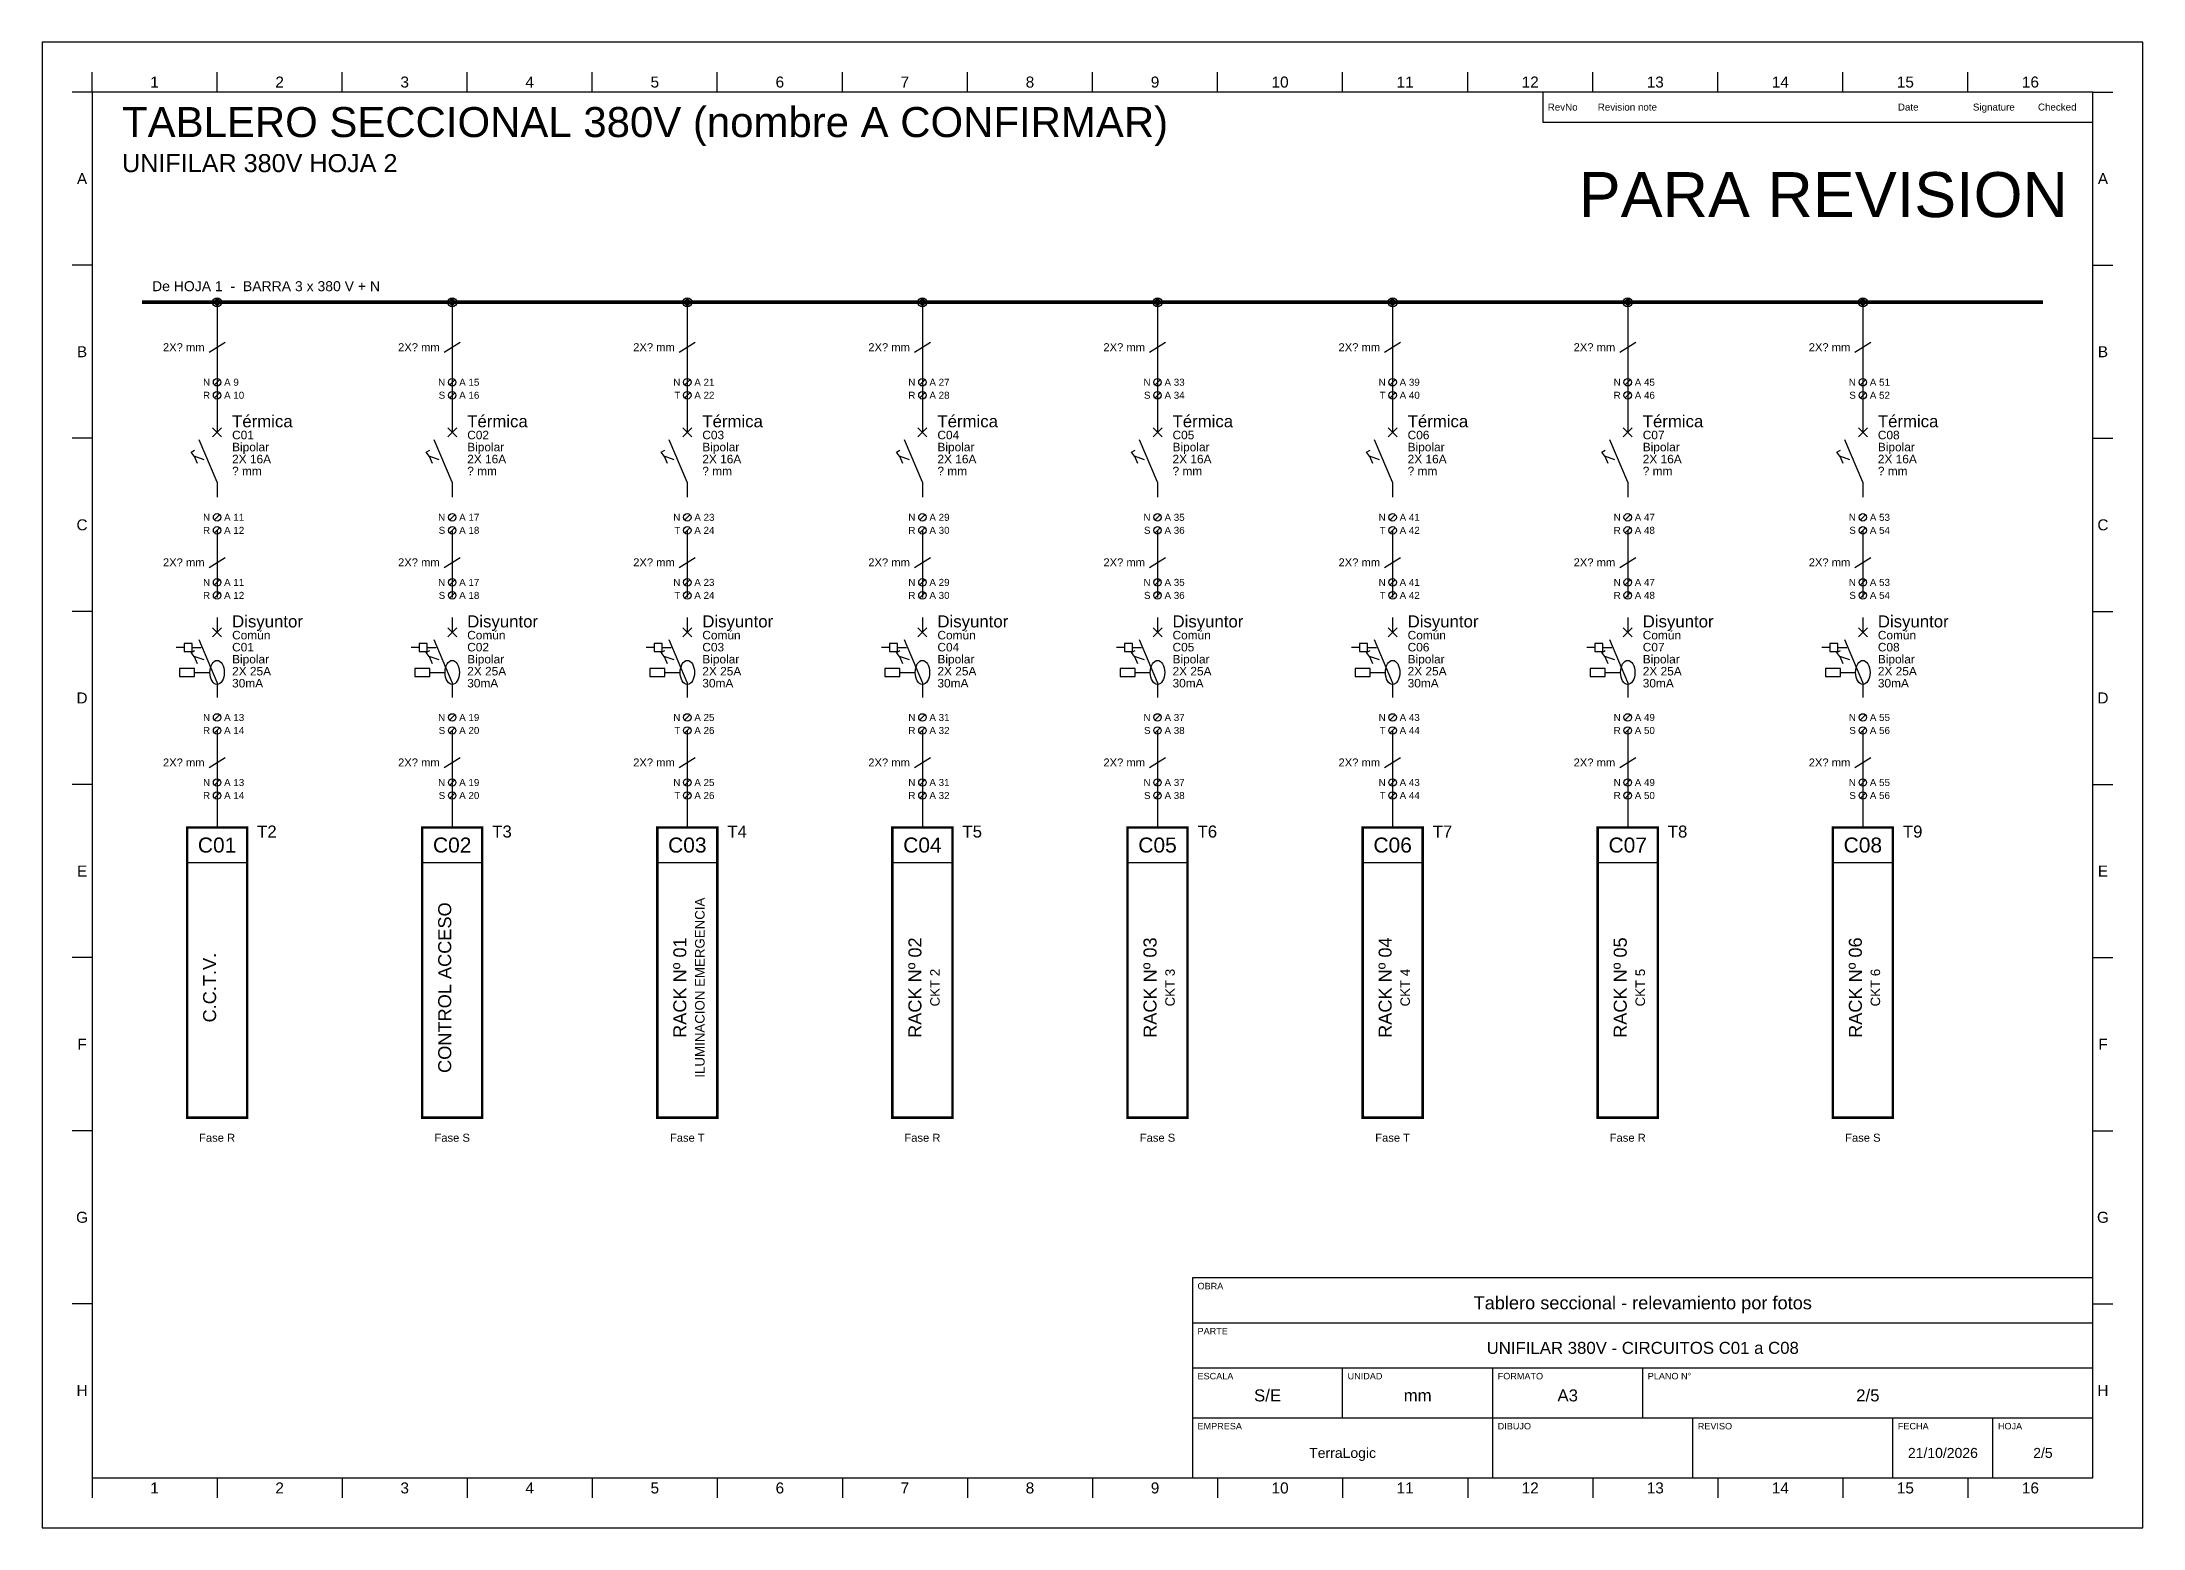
# Model space of a CAD drawing. Header units: millimetres. Extents: x 0 to 2220, y 0 to 297.
# Drawn here: x 450 to 870, y 0 to 297 of the extents above; entities that cross this region are included whole.
import ezdxf
from ezdxf.enums import TextEntityAlignment as Align

# ---------------------------------------------------------------- set-up
doc = ezdxf.new("R2010")
doc.units = ezdxf.units.MM
for name, color, linetype in [('A_CONFIRMAR', 30, 'Continuous'), ('BORNES', 7, 'Continuous'), ('CABLES', 7, 'Continuous'), ('DESTINOS', 7, 'Continuous'), ('MARCO', 7, 'Continuous'), ('NUM_CONDUCTOR', 7, 'Continuous'), ('PE', 3, 'Continuous'), ('POTENCIA', 7, 'Continuous'), ('ROTULO', 7, 'Continuous'), ('SIMBOLOS', 7, 'Continuous'), ('TEXTO', 7, 'Continuous')]:
    doc.layers.add(name, color=color, linetype=linetype)
doc.styles.add('ARIAL', font='arial.ttf')

msp = doc.modelspace()

# ---------------------------------------------------------------- hatches: boundary and pattern name
for points in [[(484.1, 245), (485, 245.9), (485.9, 245), (485, 244.1)], [(531.1, 245), (532, 245.9), (532.9, 245), (532, 244.1)], [(578.1, 245), (579, 245.9), (579.9, 245), (579, 244.1)], [(625.1, 245), (626, 245.9), (626.9, 245), (626, 244.1)], [(672.1, 245), (673, 245.9), (673.9, 245), (673, 244.1)], [(719.1, 245), (720, 245.9), (720.9, 245), (720, 244.1)], [(766.1, 245), (767, 245.9), (767.9, 245), (767, 244.1)], [(813.1, 245), (814, 245.9), (814.9, 245), (814, 244.1)]]:
    msp.add_hatch(color=7).paths.add_polyline_path(points)

# ---------------------------------------------------------------- linework, layer by layer
at = {"layer": 'BORNES'}
for p, q in [((484.5, 228.5), (485.5, 229.5)), ((484.5, 225.9), (485.5, 226.9)), ((531.5, 228.5), (532.5, 229.5)), ((531.5, 225.9), (532.5, 226.9)), ((578.5, 228.5), (579.5, 229.5)), ((578.5, 225.9), (579.5, 226.9)), ((625.5, 228.5), (626.5, 229.5)), ((625.5, 225.9), (626.5, 226.9)), ((672.5, 228.5), (673.5, 229.5)), ((672.5, 225.9), (673.5, 226.9)), ((719.5, 228.5), (720.5, 229.5)), ((719.5, 225.9), (720.5, 226.9)), ((766.5, 228.5), (767.5, 229.5)), ((766.5, 225.9), (767.5, 226.9)), ((813.5, 228.5), (814.5, 229.5)), ((813.5, 225.9), (814.5, 226.9)), ((484.5, 201.5), (485.5, 202.5)), ((531.5, 201.5), (532.5, 202.5)), ((578.5, 201.5), (579.5, 202.5)), ((625.5, 201.5), (626.5, 202.5)), ((672.5, 201.5), (673.5, 202.5)), ((719.5, 201.5), (720.5, 202.5)), ((766.5, 201.5), (767.5, 202.5)), ((813.5, 201.5), (814.5, 202.5)), ((484.5, 198.9), (485.5, 199.9)), ((531.5, 198.9), (532.5, 199.9)), ((578.5, 198.9), (579.5, 199.9)), ((625.5, 198.9), (626.5, 199.9)), ((672.5, 198.9), (673.5, 199.9)), ((719.5, 198.9), (720.5, 199.9)), ((766.5, 198.9), (767.5, 199.9)), ((813.5, 198.9), (814.5, 199.9)), ((484.5, 188.5), (485.5, 189.5)), ((531.5, 188.5), (532.5, 189.5)), ((578.5, 188.5), (579.5, 189.5)), ((625.5, 188.5), (626.5, 189.5)), ((672.5, 188.5), (673.5, 189.5)), ((719.5, 188.5), (720.5, 189.5)), ((766.5, 188.5), (767.5, 189.5)), ((813.5, 188.5), (814.5, 189.5)), ((484.5, 185.9), (485.5, 186.9)), ((531.5, 185.9), (532.5, 186.9)), ((578.5, 185.9), (579.5, 186.9)), ((625.5, 185.9), (626.5, 186.9)), ((672.5, 185.9), (673.5, 186.9)), ((719.5, 185.9), (720.5, 186.9)), ((766.5, 185.9), (767.5, 186.9)), ((813.5, 185.9), (814.5, 186.9)), ((484.5, 161.5), (485.5, 162.5)), ((484.5, 158.9), (485.5, 159.9)), ((531.5, 161.5), (532.5, 162.5)), ((531.5, 158.9), (532.5, 159.9)), ((578.5, 161.5), (579.5, 162.5)), ((578.5, 158.9), (579.5, 159.9)), ((625.5, 161.5), (626.5, 162.5)), ((625.5, 158.9), (626.5, 159.9)), ((672.5, 161.5), (673.5, 162.5)), ((672.5, 158.9), (673.5, 159.9)), ((719.5, 161.5), (720.5, 162.5)), ((719.5, 158.9), (720.5, 159.9)), ((766.5, 161.5), (767.5, 162.5)), ((766.5, 158.9), (767.5, 159.9)), ((813.5, 161.5), (814.5, 162.5)), ((813.5, 158.9), (814.5, 159.9)), ((484.5, 148.5), (485.5, 149.5)), ((531.5, 148.5), (532.5, 149.5)), ((578.5, 148.5), (579.5, 149.5)), ((625.5, 148.5), (626.5, 149.5)), ((672.5, 148.5), (673.5, 149.5)), ((719.5, 148.5), (720.5, 149.5)), ((766.5, 148.5), (767.5, 149.5)), ((813.5, 148.5), (814.5, 149.5)), ((484.5, 145.9), (485.5, 146.9)), ((531.5, 145.9), (532.5, 146.9)), ((578.5, 145.9), (579.5, 146.9)), ((625.5, 145.9), (626.5, 146.9)), ((672.5, 145.9), (673.5, 146.9)), ((719.5, 145.9), (720.5, 146.9)), ((766.5, 145.9), (767.5, 146.9)), ((813.5, 145.9), (814.5, 146.9))]:
    msp.add_line(p, q, dxfattribs=at)
for centre in [(485, 229), (485, 226.4), (532, 229), (532, 226.4), (579, 229), (579, 226.4), (626, 229), (626, 226.4), (673, 229), (673, 226.4), (720, 229), (720, 226.4), (767, 229), (767, 226.4), (814, 229), (814, 226.4), (485, 202), (532, 202), (579, 202), (626, 202), (673, 202), (720, 202), (767, 202), (814, 202), (485, 199.4), (532, 199.4), (579, 199.4), (626, 199.4), (673, 199.4), (720, 199.4), (767, 199.4), (814, 199.4), (485, 189), (532, 189), (579, 189), (626, 189), (673, 189), (720, 189), (767, 189), (814, 189), (485, 186.4), (532, 186.4), (579, 186.4), (626, 186.4), (673, 186.4), (720, 186.4), (767, 186.4), (814, 186.4), (485, 162), (485, 159.4), (532, 162), (532, 159.4), (579, 162), (579, 159.4), (626, 162), (626, 159.4), (673, 162), (673, 159.4), (720, 162), (720, 159.4), (767, 162), (767, 159.4), (814, 162), (814, 159.4), (485, 149), (485, 146.4), (532, 149), (532, 146.4), (579, 149), (579, 146.4), (626, 149), (626, 146.4), (673, 149), (673, 146.4), (720, 149), (720, 146.4), (767, 149), (767, 146.4), (814, 149), (814, 146.4)]:
    msp.add_circle(centre, 0.75, dxfattribs=at)
at = {"layer": 'CABLES'}
for p, q in [((483.4, 235), (486.6, 237)), ((530.4, 235), (533.6, 237)), ((577.4, 235), (580.6, 237)), ((624.4, 235), (627.6, 237)), ((671.4, 235), (674.6, 237)), ((718.4, 235), (721.6, 237)), ((765.4, 235), (768.6, 237)), ((812.4, 235), (815.6, 237)), ((483.4, 192), (486.6, 194)), ((530.4, 192), (533.6, 194)), ((577.4, 192), (580.6, 194)), ((624.4, 192), (627.6, 194)), ((671.4, 192), (674.6, 194)), ((718.4, 192), (721.6, 194)), ((765.4, 192), (768.6, 194)), ((812.4, 192), (815.6, 194)), ((483.4, 152), (486.6, 154)), ((530.4, 152), (533.6, 154)), ((577.4, 152), (580.6, 154)), ((624.4, 152), (627.6, 154)), ((671.4, 152), (674.6, 154)), ((718.4, 152), (721.6, 154)), ((765.4, 152), (768.6, 154)), ((812.4, 152), (815.6, 154))]:
    msp.add_line(p, q, dxfattribs=at)
at = {"layer": 'DESTINOS'}
for p, q in [((479, 133), (491, 133)), ((526, 133), (538, 133)), ((573, 133), (585, 133)), ((620, 133), (632, 133)), ((667, 133), (679, 133)), ((714, 133), (726, 133)), ((761, 133), (773, 133)), ((808, 133), (820, 133))]:
    msp.add_line(p, q, dxfattribs=at)
at = {"layer": 'DESTINOS', "const_width": 0.5}
for points in [[(479, 82), (491, 82), (491, 140), (479, 140)], [(526, 82), (538, 82), (538, 140), (526, 140)], [(573, 82), (585, 82), (585, 140), (573, 140)], [(620, 82), (632, 82), (632, 140), (620, 140)], [(667, 82), (679, 82), (679, 140), (667, 140)], [(714, 82), (726, 82), (726, 140), (714, 140)], [(761, 82), (773, 82), (773, 140), (761, 140)], [(808, 82), (820, 82), (820, 140), (808, 140)]]:
    msp.add_lwpolyline(points, close=True, dxfattribs=at)
at = {"layer": 'MARCO'}
for p, q in [((460, 287), (460, 291)), ((485, 287), (485, 291)), ((510, 287), (510, 291)), ((535, 287), (535, 291)), ((560, 287), (560, 291)), ((585, 287), (585, 291)), ((610, 287), (610, 291)), ((635, 287), (635, 291)), ((660, 287), (660, 291)), ((685, 287), (685, 291)), ((710, 287), (710, 291)), ((735, 287), (735, 291)), ((760, 287), (760, 291)), ((785, 287), (785, 291)), ((810, 287), (810, 291)), ((835, 287), (835, 291)), ((460, 287), (456, 287)), ((860, 287), (864, 287)), ((460, 252.4), (456, 252.4)), ((860, 252.4), (864, 252.4)), ((460, 217.8), (456, 217.8)), ((860, 217.8), (864, 217.8)), ((460, 183.2), (456, 183.2)), ((860, 183.2), (864, 183.2)), ((460, 148.6), (456, 148.6)), ((860, 148.6), (864, 148.6)), ((460, 114), (456, 114)), ((860, 114), (864, 114)), ((460, 79.4), (456, 79.4)), ((860, 79.4), (864, 79.4)), ((460, 44.8), (456, 44.8)), ((860, 44.8), (864, 44.8)), ((460, 10), (460, 6)), ((485, 10), (485, 6)), ((510, 10), (510, 6)), ((535, 10), (535, 6)), ((560, 10), (560, 6)), ((585, 10), (585, 6)), ((610, 10), (610, 6)), ((635, 10), (635, 6)), ((660, 10), (660, 6)), ((685, 10), (685, 6)), ((710, 10), (710, 6)), ((735, 10), (735, 6)), ((760, 10), (760, 6)), ((785, 10), (785, 6)), ((810, 10), (810, 6)), ((835, 10), (835, 6))]:
    msp.add_line(p, q, dxfattribs=at)
for points in [[(450, 0), (870, 0), (870, 297), (450, 297)], [(460, 10), (860, 10), (860, 287), (460, 287)]]:
    msp.add_lwpolyline(points, close=True, dxfattribs=at)
at = {"layer": 'POTENCIA'}
for p, q in [((485, 245), (485, 222)), ((532, 245), (532, 222)), ((579, 245), (579, 222)), ((626, 245), (626, 222)), ((673, 245), (673, 222)), ((720, 245), (720, 222)), ((767, 245), (767, 222)), ((814, 245), (814, 222)), ((485, 222), (485, 219)), ((532, 222), (532, 219)), ((579, 222), (579, 219)), ((626, 222), (626, 219)), ((673, 222), (673, 219)), ((720, 222), (720, 219)), ((767, 222), (767, 219)), ((814, 222), (814, 219)), ((485, 209), (485, 206)), ((532, 209), (532, 206)), ((579, 209), (579, 206)), ((626, 209), (626, 206)), ((673, 209), (673, 206)), ((720, 209), (720, 206)), ((767, 209), (767, 206)), ((814, 209), (814, 206)), ((485, 199.4), (485, 186)), ((532, 199.4), (532, 186)), ((579, 199.4), (579, 186)), ((626, 199.4), (626, 186)), ((673, 199.4), (673, 186)), ((720, 199.4), (720, 186)), ((767, 199.4), (767, 186)), ((814, 199.4), (814, 186)), ((485, 182), (485, 179)), ((532, 182), (532, 179)), ((579, 182), (579, 179)), ((626, 182), (626, 179)), ((673, 182), (673, 179)), ((720, 182), (720, 179)), ((767, 182), (767, 179)), ((814, 182), (814, 179)), ((485, 169), (485, 166)), ((532, 169), (532, 166)), ((579, 169), (579, 166)), ((626, 169), (626, 166)), ((673, 169), (673, 166)), ((720, 169), (720, 166)), ((767, 169), (767, 166)), ((814, 169), (814, 166)), ((485, 159.4), (485, 146)), ((532, 159.4), (532, 146)), ((579, 159.4), (579, 146)), ((626, 159.4), (626, 146)), ((673, 159.4), (673, 146)), ((720, 159.4), (720, 146)), ((767, 159.4), (767, 146)), ((814, 159.4), (814, 146)), ((485, 146.4), (485, 140)), ((532, 146.4), (532, 140)), ((579, 146.4), (579, 140)), ((626, 146.4), (626, 140)), ((673, 146.4), (673, 140)), ((720, 146.4), (720, 140)), ((767, 146.4), (767, 140)), ((814, 146.4), (814, 140))]:
    msp.add_line(p, q, dxfattribs=at)
at = {"layer": 'POTENCIA', "const_width": 0.7}
msp.add_lwpolyline([(470, 245), (850, 245)], dxfattribs=at)
at = {"layer": 'POTENCIA'}
for centre in [(485, 245), (532, 245), (579, 245), (626, 245), (673, 245), (720, 245), (767, 245), (814, 245)]:
    msp.add_circle(centre, 0.9, dxfattribs=at)
at = {"layer": 'ROTULO'}
for p, q in [((680, 41), (860, 41)), ((680, 32), (860, 32)), ((710, 22), (710, 32)), ((740, 22), (740, 32)), ((770, 22), (770, 32)), ((680, 22), (860, 22)), ((740, 10), (740, 22)), ((780, 10), (780, 22)), ((820, 10), (820, 22)), ((840, 10), (840, 22))]:
    msp.add_line(p, q, dxfattribs=at)
for points in [[(750, 281), (860, 281), (860, 287), (750, 287)], [(680, 10), (860, 10), (860, 50), (680, 50)]]:
    msp.add_lwpolyline(points, close=True, dxfattribs=at)
at = {"layer": 'SIMBOLOS'}
for p, q in [((484.1, 219.9), (485.9, 218.1)), ((484.1, 218.1), (485.9, 219.9)), ((531.1, 219.9), (532.9, 218.1)), ((531.1, 218.1), (532.9, 219.9)), ((578.1, 219.9), (579.9, 218.1)), ((578.1, 218.1), (579.9, 219.9)), ((625.1, 219.9), (626.9, 218.1)), ((625.1, 218.1), (626.9, 219.9)), ((672.1, 219.9), (673.9, 218.1)), ((672.1, 218.1), (673.9, 219.9)), ((719.1, 219.9), (720.9, 218.1)), ((719.1, 218.1), (720.9, 219.9)), ((766.1, 219.9), (767.9, 218.1)), ((766.1, 218.1), (767.9, 219.9)), ((813.1, 219.9), (814.9, 218.1)), ((813.1, 218.1), (814.9, 219.9)), ((485, 209), (481.4, 217.5)), ((532, 209), (528.4, 217.5)), ((579, 209), (575.4, 217.5)), ((626, 209), (622.4, 217.5)), ((673, 209), (669.4, 217.5)), ((720, 209), (716.4, 217.5)), ((767, 209), (763.4, 217.5)), ((814, 209), (810.4, 217.5)), ((482.4, 213.5), (480.4, 214.2)), ((480.4, 214.2), (481, 212.8)), ((529.4, 213.5), (527.4, 214.2)), ((527.4, 214.2), (528, 212.8)), ((576.4, 213.5), (574.4, 214.2)), ((574.4, 214.2), (575, 212.8)), ((623.4, 213.5), (621.4, 214.2)), ((621.4, 214.2), (622, 212.8)), ((670.4, 213.5), (668.4, 214.2)), ((668.4, 214.2), (669, 212.8)), ((717.4, 213.5), (715.4, 214.2)), ((715.4, 214.2), (716, 212.8)), ((764.4, 213.5), (762.4, 214.2)), ((762.4, 214.2), (763, 212.8)), ((811.4, 213.5), (809.4, 214.2)), ((809.4, 214.2), (810, 212.8)), ((485, 169), (481.4, 177.5)), ((484.1, 179.9), (485.9, 178.1)), ((484.1, 178.1), (485.9, 179.9)), ((532, 169), (528.4, 177.5)), ((531.1, 179.9), (532.9, 178.1)), ((531.1, 178.1), (532.9, 179.9)), ((579, 169), (575.4, 177.5)), ((578.1, 179.9), (579.9, 178.1)), ((578.1, 178.1), (579.9, 179.9)), ((626, 169), (622.4, 177.5)), ((625.1, 179.9), (626.9, 178.1)), ((625.1, 178.1), (626.9, 179.9)), ((673, 169), (669.4, 177.5)), ((672.1, 179.9), (673.9, 178.1)), ((672.1, 178.1), (673.9, 179.9)), ((720, 169), (716.4, 177.5)), ((719.1, 179.9), (720.9, 178.1)), ((719.1, 178.1), (720.9, 179.9)), ((767, 169), (763.4, 177.5)), ((766.1, 179.9), (767.9, 178.1)), ((766.1, 178.1), (767.9, 179.9)), ((814, 169), (810.4, 177.5)), ((813.1, 179.9), (814.9, 178.1)), ((813.1, 178.1), (814.9, 179.9)), ((478.4, 176), (476.8, 176)), ((480, 176), (481.8, 176)), ((482.4, 173.5), (480.4, 174.2)), ((480.4, 174.2), (481, 172.8)), ((525.4, 176), (523.8, 176)), ((527, 176), (528.8, 176)), ((529.4, 173.5), (527.4, 174.2)), ((527.4, 174.2), (528, 172.8)), ((572.4, 176), (570.8, 176)), ((574, 176), (575.8, 176)), ((576.4, 173.5), (574.4, 174.2)), ((574.4, 174.2), (575, 172.8)), ((619.4, 176), (617.8, 176)), ((621, 176), (622.8, 176)), ((623.4, 173.5), (621.4, 174.2)), ((621.4, 174.2), (622, 172.8)), ((666.4, 176), (664.8, 176)), ((668, 176), (669.8, 176)), ((670.4, 173.5), (668.4, 174.2)), ((668.4, 174.2), (669, 172.8)), ((713.4, 176), (711.8, 176)), ((715, 176), (716.8, 176)), ((717.4, 173.5), (715.4, 174.2)), ((715.4, 174.2), (716, 172.8)), ((760.4, 176), (758.8, 176)), ((762, 176), (763.8, 176)), ((764.4, 173.5), (762.4, 174.2)), ((762.4, 174.2), (763, 172.8)), ((807.4, 176), (805.8, 176)), ((809, 176), (810.8, 176)), ((811.4, 173.5), (809.4, 174.2)), ((809.4, 174.2), (810, 172.8)), ((480.5, 171), (483.6, 171)), ((527.5, 171), (530.6, 171)), ((574.5, 171), (577.6, 171)), ((621.5, 171), (624.6, 171)), ((668.5, 171), (671.6, 171)), ((715.5, 171), (718.6, 171)), ((762.5, 171), (765.6, 171)), ((809.5, 171), (812.6, 171))]:
    msp.add_line(p, q, dxfattribs=at)
for points in [[(480.4, 214.2), (479.8, 215), (480.5, 215.4)], [(527.4, 214.2), (526.8, 215), (527.5, 215.4)], [(574.4, 214.2), (573.8, 215), (574.5, 215.4)], [(621.4, 214.2), (620.8, 215), (621.5, 215.4)], [(668.4, 214.2), (667.8, 215), (668.5, 215.4)], [(715.4, 214.2), (714.8, 215), (715.5, 215.4)], [(762.4, 214.2), (761.8, 215), (762.5, 215.4)], [(809.4, 214.2), (808.8, 215), (809.5, 215.4)], [(480.4, 174.2), (479.8, 175), (480.5, 175.4)], [(527.4, 174.2), (526.8, 175), (527.5, 175.4)], [(574.4, 174.2), (573.8, 175), (574.5, 175.4)], [(621.4, 174.2), (620.8, 175), (621.5, 175.4)], [(668.4, 174.2), (667.8, 175), (668.5, 175.4)], [(715.4, 174.2), (714.8, 175), (715.5, 175.4)], [(762.4, 174.2), (761.8, 175), (762.5, 175.4)], [(809.4, 174.2), (808.8, 175), (809.5, 175.4)]]:
    msp.add_lwpolyline(points, dxfattribs=at)
for points in [[(478.4, 175.2), (480, 175.2), (480, 176.8), (478.4, 176.8)], [(525.4, 175.2), (527, 175.2), (527, 176.8), (525.4, 176.8)], [(572.4, 175.2), (574, 175.2), (574, 176.8), (572.4, 176.8)], [(619.4, 175.2), (621, 175.2), (621, 176.8), (619.4, 176.8)], [(666.4, 175.2), (668, 175.2), (668, 176.8), (666.4, 176.8)], [(713.4, 175.2), (715, 175.2), (715, 176.8), (713.4, 176.8)], [(760.4, 175.2), (762, 175.2), (762, 176.8), (760.4, 176.8)], [(807.4, 175.2), (809, 175.2), (809, 176.8), (807.4, 176.8)], [(477.5, 170.2), (480.5, 170.2), (480.5, 171.8), (477.5, 171.8)], [(524.5, 170.2), (527.5, 170.2), (527.5, 171.8), (524.5, 171.8)], [(571.5, 170.2), (574.5, 170.2), (574.5, 171.8), (571.5, 171.8)], [(618.5, 170.2), (621.5, 170.2), (621.5, 171.8), (618.5, 171.8)], [(665.5, 170.2), (668.5, 170.2), (668.5, 171.8), (665.5, 171.8)], [(712.5, 170.2), (715.5, 170.2), (715.5, 171.8), (712.5, 171.8)], [(759.5, 170.2), (762.5, 170.2), (762.5, 171.8), (759.5, 171.8)], [(806.5, 170.2), (809.5, 170.2), (809.5, 171.8), (806.5, 171.8)]]:
    msp.add_lwpolyline(points, close=True, dxfattribs=at)
for centre in [(485, 171), (532, 171), (579, 171), (626, 171), (673, 171), (720, 171), (767, 171), (814, 171)]:
    msp.add_ellipse(centre, major_axis=(0, 2.4), ratio=0.6, dxfattribs=at)

# ---------------------------------------------------------------- texts
at = {"layer": 'A_CONFIRMAR', "style": 'ARIAL'}
for p in [(482.5, 236), (529.5, 236), (576.5, 236), (623.5, 236), (670.5, 236), (717.5, 236), (764.5, 236), (811.5, 236), (482.5, 193), (529.5, 193), (576.5, 193), (623.5, 193), (670.5, 193), (717.5, 193), (764.5, 193), (811.5, 193), (482.5, 153), (529.5, 153), (576.5, 153), (623.5, 153), (670.5, 153), (717.5, 153), (764.5, 153), (811.5, 153)]:
    msp.add_text('2X? mm', height=1.6, dxfattribs=at).set_placement(p, align=Align.MIDDLE_RIGHT)
for p in [(488, 210.4), (535, 210.4), (582, 210.4), (629, 210.4), (676, 210.4), (723, 210.4), (770, 210.4), (817, 210.4)]:
    msp.add_text('? mm', height=1.7, dxfattribs=at).set_placement(p)
msp.add_text('ILUMINACION EMERGENCIA', height=1.9, rotation=90, dxfattribs=at).set_placement((581.5, 108), align=Align.MIDDLE_CENTER)
for s, p in [('Fase R', (485, 78)), ('Fase S', (532, 78)), ('Fase T', (579, 78)), ('Fase R', (626, 78)), ('Fase S', (673, 78)), ('Fase T', (720, 78)), ('Fase R', (767, 78)), ('Fase S', (814, 78))]:
    msp.add_text(s, height=1.6, dxfattribs=at).set_placement(p, align=Align.MIDDLE_CENTER)
at = {"layer": 'DESTINOS', "style": 'ARIAL'}
for s, p in [('C01', (485, 136.5)), ('C02', (532, 136.5)), ('C03', (579, 136.5)), ('C04', (626, 136.5)), ('C05', (673, 136.5)), ('C06', (720, 136.5)), ('C07', (767, 136.5)), ('C08', (814, 136.5))]:
    msp.add_text(s, height=3, dxfattribs=at).set_placement(p, align=Align.MIDDLE_CENTER)
for s, height, p in [('CONTROL ACCESO', 2.6, (530.5, 108)), ('RACK Nº 01', 2.6, (577.5, 108)), ('RACK Nº 02', 2.6, (624.5, 108)), ('RACK Nº 03', 2.6, (671.5, 108)), ('RACK Nº 04', 2.6, (718.5, 108)), ('RACK Nº 05', 2.6, (765.5, 108)), ('RACK Nº 06', 2.6, (812.5, 108)), ('C.C.T.V.', 2.6, (483.5, 108)), ('CKT 2', 1.9, (628.5, 108)), ('CKT 3', 1.9, (675.5, 108)), ('CKT 4', 1.9, (722.5, 108)), ('CKT 5', 1.9, (769.5, 108)), ('CKT 6', 1.9, (816.5, 108))]:
    msp.add_text(s, height=height, rotation=90, dxfattribs=at).set_placement(p, align=Align.MIDDLE_CENTER)
at = {"layer": 'MARCO', "style": 'ARIAL'}
for s, p in [('1', (472.5, 289)), ('2', (497.5, 289)), ('3', (522.5, 289)), ('4', (547.5, 289)), ('5', (572.5, 289)), ('6', (597.5, 289)), ('7', (622.5, 289)), ('8', (647.5, 289)), ('9', (672.5, 289)), ('10', (697.5, 289)), ('11', (722.5, 289)), ('12', (747.5, 289)), ('13', (772.5, 289)), ('14', (797.5, 289)), ('15', (822.5, 289)), ('16', (847.5, 289)), ('A', (458, 269.7)), ('A', (862, 269.7)), ('B', (458, 235.1)), ('B', (862, 235.1)), ('C', (458, 200.5)), ('C', (862, 200.5)), ('D', (458, 165.9)), ('D', (862, 165.9)), ('E', (458, 131.3)), ('E', (862, 131.3)), ('F', (458, 96.7)), ('F', (862, 96.7)), ('G', (458, 62.1)), ('G', (862, 62.1)), ('H', (458, 27.5)), ('H', (862, 27.5)), ('1', (472.5, 8)), ('2', (497.5, 8)), ('3', (522.5, 8)), ('4', (547.5, 8)), ('5', (572.5, 8)), ('6', (597.5, 8)), ('7', (622.5, 8)), ('8', (647.5, 8)), ('9', (672.5, 8)), ('10', (697.5, 8)), ('11', (722.5, 8)), ('12', (747.5, 8)), ('13', (772.5, 8)), ('14', (797.5, 8)), ('15', (822.5, 8)), ('16', (847.5, 8))]:
    msp.add_text(s, height=2.2, dxfattribs=at).set_placement(p, align=Align.MIDDLE_CENTER)
at = {"layer": 'NUM_CONDUCTOR', "style": 'ARIAL'}
for s, p in [('N', (483.6, 229)), ('R', (483.6, 226.4)), ('N', (530.6, 229)), ('S', (530.6, 226.4)), ('N', (577.6, 229)), ('T', (577.6, 226.4)), ('N', (624.6, 229)), ('R', (624.6, 226.4)), ('N', (671.6, 229)), ('S', (671.6, 226.4)), ('N', (718.6, 229)), ('T', (718.6, 226.4)), ('N', (765.6, 229)), ('R', (765.6, 226.4)), ('N', (812.6, 229)), ('S', (812.6, 226.4)), ('N', (483.6, 202)), ('N', (530.6, 202)), ('N', (577.6, 202)), ('N', (624.6, 202)), ('N', (671.6, 202)), ('N', (718.6, 202)), ('N', (765.6, 202)), ('N', (812.6, 202)), ('R', (483.6, 199.4)), ('S', (530.6, 199.4)), ('T', (577.6, 199.4)), ('R', (624.6, 199.4)), ('S', (671.6, 199.4)), ('T', (718.6, 199.4)), ('R', (765.6, 199.4)), ('S', (812.6, 199.4)), ('N', (483.6, 189)), ('N', (530.6, 189)), ('N', (577.6, 189)), ('N', (624.6, 189)), ('N', (671.6, 189)), ('N', (718.6, 189)), ('N', (765.6, 189)), ('N', (812.6, 189)), ('R', (483.6, 186.4)), ('S', (530.6, 186.4)), ('T', (577.6, 186.4)), ('R', (624.6, 186.4)), ('S', (671.6, 186.4)), ('T', (718.6, 186.4)), ('R', (765.6, 186.4)), ('S', (812.6, 186.4)), ('N', (483.6, 162)), ('R', (483.6, 159.4)), ('N', (530.6, 162)), ('S', (530.6, 159.4)), ('N', (577.6, 162)), ('T', (577.6, 159.4)), ('N', (624.6, 162)), ('R', (624.6, 159.4)), ('N', (671.6, 162)), ('S', (671.6, 159.4)), ('N', (718.6, 162)), ('T', (718.6, 159.4)), ('N', (765.6, 162)), ('R', (765.6, 159.4)), ('N', (812.6, 162)), ('S', (812.6, 159.4)), ('N', (483.6, 149)), ('R', (483.6, 146.4)), ('N', (530.6, 149)), ('S', (530.6, 146.4)), ('N', (577.6, 149)), ('T', (577.6, 146.4)), ('N', (624.6, 149)), ('R', (624.6, 146.4)), ('N', (671.6, 149)), ('S', (671.6, 146.4)), ('N', (718.6, 149)), ('T', (718.6, 146.4)), ('N', (765.6, 149)), ('R', (765.6, 146.4)), ('N', (812.6, 149)), ('S', (812.6, 146.4))]:
    msp.add_text(s, height=1.4, dxfattribs=at).set_placement(p, align=Align.MIDDLE_RIGHT)
for s, p in [('A 9', (486.4, 229)), ('A 10', (486.4, 226.4)), ('A 15', (533.4, 229)), ('A 16', (533.4, 226.4)), ('A 21', (580.4, 229)), ('A 22', (580.4, 226.4)), ('A 27', (627.4, 229)), ('A 28', (627.4, 226.4)), ('A 33', (674.4, 229)), ('A 34', (674.4, 226.4)), ('A 39', (721.4, 229)), ('A 40', (721.4, 226.4)), ('A 45', (768.4, 229)), ('A 46', (768.4, 226.4)), ('A 51', (815.4, 229)), ('A 52', (815.4, 226.4)), ('A 11', (486.4, 202)), ('A 17', (533.4, 202)), ('A 23', (580.4, 202)), ('A 29', (627.4, 202)), ('A 35', (674.4, 202)), ('A 41', (721.4, 202)), ('A 47', (768.4, 202)), ('A 53', (815.4, 202)), ('A 12', (486.4, 199.4)), ('A 18', (533.4, 199.4)), ('A 24', (580.4, 199.4)), ('A 30', (627.4, 199.4)), ('A 36', (674.4, 199.4)), ('A 42', (721.4, 199.4)), ('A 48', (768.4, 199.4)), ('A 54', (815.4, 199.4)), ('A 11', (486.4, 189)), ('A 17', (533.4, 189)), ('A 23', (580.4, 189)), ('A 29', (627.4, 189)), ('A 35', (674.4, 189)), ('A 41', (721.4, 189)), ('A 47', (768.4, 189)), ('A 53', (815.4, 189)), ('A 12', (486.4, 186.4)), ('A 18', (533.4, 186.4)), ('A 24', (580.4, 186.4)), ('A 30', (627.4, 186.4)), ('A 36', (674.4, 186.4)), ('A 42', (721.4, 186.4)), ('A 48', (768.4, 186.4)), ('A 54', (815.4, 186.4)), ('A 13', (486.4, 162)), ('A 14', (486.4, 159.4)), ('A 19', (533.4, 162)), ('A 20', (533.4, 159.4)), ('A 25', (580.4, 162)), ('A 26', (580.4, 159.4)), ('A 31', (627.4, 162)), ('A 32', (627.4, 159.4)), ('A 37', (674.4, 162)), ('A 38', (674.4, 159.4)), ('A 43', (721.4, 162)), ('A 44', (721.4, 159.4)), ('A 49', (768.4, 162)), ('A 50', (768.4, 159.4)), ('A 55', (815.4, 162)), ('A 56', (815.4, 159.4)), ('A 13', (486.4, 149)), ('A 14', (486.4, 146.4)), ('A 19', (533.4, 149)), ('A 20', (533.4, 146.4)), ('A 25', (580.4, 149)), ('A 26', (580.4, 146.4)), ('A 31', (627.4, 149)), ('A 32', (627.4, 146.4)), ('A 37', (674.4, 149)), ('A 38', (674.4, 146.4)), ('A 43', (721.4, 149)), ('A 44', (721.4, 146.4)), ('A 49', (768.4, 149)), ('A 50', (768.4, 146.4)), ('A 55', (815.4, 149)), ('A 56', (815.4, 146.4))]:
    msp.add_text(s, height=1.4, dxfattribs=at).set_placement(p, align=Align.MIDDLE_LEFT)
at = {"layer": 'PE', "style": 'ARIAL'}
for s, p in [('T2', (493, 138)), ('T3', (540, 138)), ('T4', (587, 138)), ('T5', (634, 138)), ('T6', (681, 138)), ('T7', (728, 138)), ('T8', (775, 138)), ('T9', (822, 138))]:
    msp.add_text(s, height=2.4, dxfattribs=at).set_placement(p)
at = {"layer": 'ROTULO', "style": 'ARIAL'}
for s, p in [('RevNo', (751, 284)), ('Revision note', (761, 284)), ('Date', (821, 284)), ('Signature', (836, 284)), ('Checked', (849, 284))]:
    msp.add_text(s, height=1.4, dxfattribs=at).set_placement(p, align=Align.MIDDLE_LEFT)
for s, p in [('OBRA', (681, 49)), ('PARTE', (681, 40)), ('ESCALA', (681, 31)), ('UNIDAD', (711, 31)), ('FORMATO', (741, 31)), ('PLANO N°', (771, 31)), ('EMPRESA', (681, 21)), ('DIBUJO', (741, 21)), ('REVISO', (781, 21)), ('FECHA', (821, 21)), ('HOJA', (841, 21))]:
    msp.add_text(s, height=1.3, dxfattribs=at).set_placement(p, align=Align.TOP_LEFT)
for s, height, p in [('Tablero seccional - relevamiento por fotos', 2.6, (770, 45)), ('UNIFILAR 380V - CIRCUITOS C01 a C08', 2.4, (770, 36)), ('S/E', 2.4, (695, 26.5)), ('mm', 2.4, (725, 26.5)), ('A3', 2.4, (755, 26.5)), ('2/5', 2.4, (815, 26.5)), ('TerraLogic', 2, (710, 15)), ('21/10/2026', 2, (830, 15)), ('2/5', 2, (850, 15))]:
    msp.add_text(s, height=height, dxfattribs=at).set_placement(p, align=Align.MIDDLE_CENTER)
at = {"layer": 'TEXTO', "style": 'ARIAL'}
for s, height, p in [('TABLERO SECCIONAL 380V (nombre A CONFIRMAR)', 6, (466, 278)), ('UNIFILAR 380V HOJA 2', 3.6, (466, 271)), ('De HOJA 1  -  BARRA 3 x 380 V + N', 2, (472, 247.2)), ('Térmica', 2.4, (488, 220)), ('C01', 1.7, (488, 217.6)), ('Térmica', 2.4, (535, 220)), ('C02', 1.7, (535, 217.6)), ('Térmica', 2.4, (582, 220)), ('C03', 1.7, (582, 217.6)), ('Térmica', 2.4, (629, 220)), ('C04', 1.7, (629, 217.6)), ('Térmica', 2.4, (676, 220)), ('C05', 1.7, (676, 217.6)), ('Térmica', 2.4, (723, 220)), ('C06', 1.7, (723, 217.6)), ('Térmica', 2.4, (770, 220)), ('C07', 1.7, (770, 217.6)), ('Térmica', 2.4, (817, 220)), ('C08', 1.7, (817, 217.6)), ('2X 16A', 1.7, (488, 212.8)), ('Bipolar', 1.7, (488, 215.2)), ('2X 16A', 1.7, (535, 212.8)), ('Bipolar', 1.7, (535, 215.2)), ('2X 16A', 1.7, (582, 212.8)), ('Bipolar', 1.7, (582, 215.2)), ('2X 16A', 1.7, (629, 212.8)), ('Bipolar', 1.7, (629, 215.2)), ('2X 16A', 1.7, (676, 212.8)), ('Bipolar', 1.7, (676, 215.2)), ('2X 16A', 1.7, (723, 212.8)), ('Bipolar', 1.7, (723, 215.2)), ('2X 16A', 1.7, (770, 212.8)), ('Bipolar', 1.7, (770, 215.2)), ('2X 16A', 1.7, (817, 212.8)), ('Bipolar', 1.7, (817, 215.2)), ('Disyuntor', 2.4, (488, 180)), ('Disyuntor', 2.4, (535, 180)), ('Disyuntor', 2.4, (582, 180)), ('Disyuntor', 2.4, (629, 180)), ('Disyuntor', 2.4, (676, 180)), ('Disyuntor', 2.4, (723, 180)), ('Disyuntor', 2.4, (770, 180)), ('Disyuntor', 2.4, (817, 180)), ('Común', 1.7, (488, 177.6)), ('C01', 1.7, (488, 175.2)), ('Común', 1.7, (535, 177.6)), ('C02', 1.7, (535, 175.2)), ('Común', 1.7, (582, 177.6)), ('C03', 1.7, (582, 175.2)), ('Común', 1.7, (629, 177.6)), ('C04', 1.7, (629, 175.2)), ('Común', 1.7, (676, 177.6)), ('C05', 1.7, (676, 175.2)), ('Común', 1.7, (723, 177.6)), ('C06', 1.7, (723, 175.2)), ('Común', 1.7, (770, 177.6)), ('C07', 1.7, (770, 175.2)), ('Común', 1.7, (817, 177.6)), ('C08', 1.7, (817, 175.2)), ('Bipolar', 1.7, (488, 172.8)), ('Bipolar', 1.7, (535, 172.8)), ('Bipolar', 1.7, (582, 172.8)), ('Bipolar', 1.7, (629, 172.8)), ('Bipolar', 1.7, (676, 172.8)), ('Bipolar', 1.7, (723, 172.8)), ('Bipolar', 1.7, (770, 172.8)), ('Bipolar', 1.7, (817, 172.8)), ('30mA', 1.7, (488, 168)), ('2X 25A', 1.7, (488, 170.4)), ('30mA', 1.7, (535, 168)), ('2X 25A', 1.7, (535, 170.4)), ('30mA', 1.7, (582, 168)), ('2X 25A', 1.7, (582, 170.4)), ('30mA', 1.7, (629, 168)), ('2X 25A', 1.7, (629, 170.4)), ('30mA', 1.7, (676, 168)), ('2X 25A', 1.7, (676, 170.4)), ('30mA', 1.7, (723, 168)), ('2X 25A', 1.7, (723, 170.4)), ('30mA', 1.7, (770, 168)), ('2X 25A', 1.7, (770, 170.4)), ('30mA', 1.7, (817, 168)), ('2X 25A', 1.7, (817, 170.4))]:
    msp.add_text(s, height=height, dxfattribs=at).set_placement(p)
msp.add_text('PARA REVISION', height=9, dxfattribs=at).set_placement((855, 262), align=Align.RIGHT)

doc.saveas('drawing.dxf')
